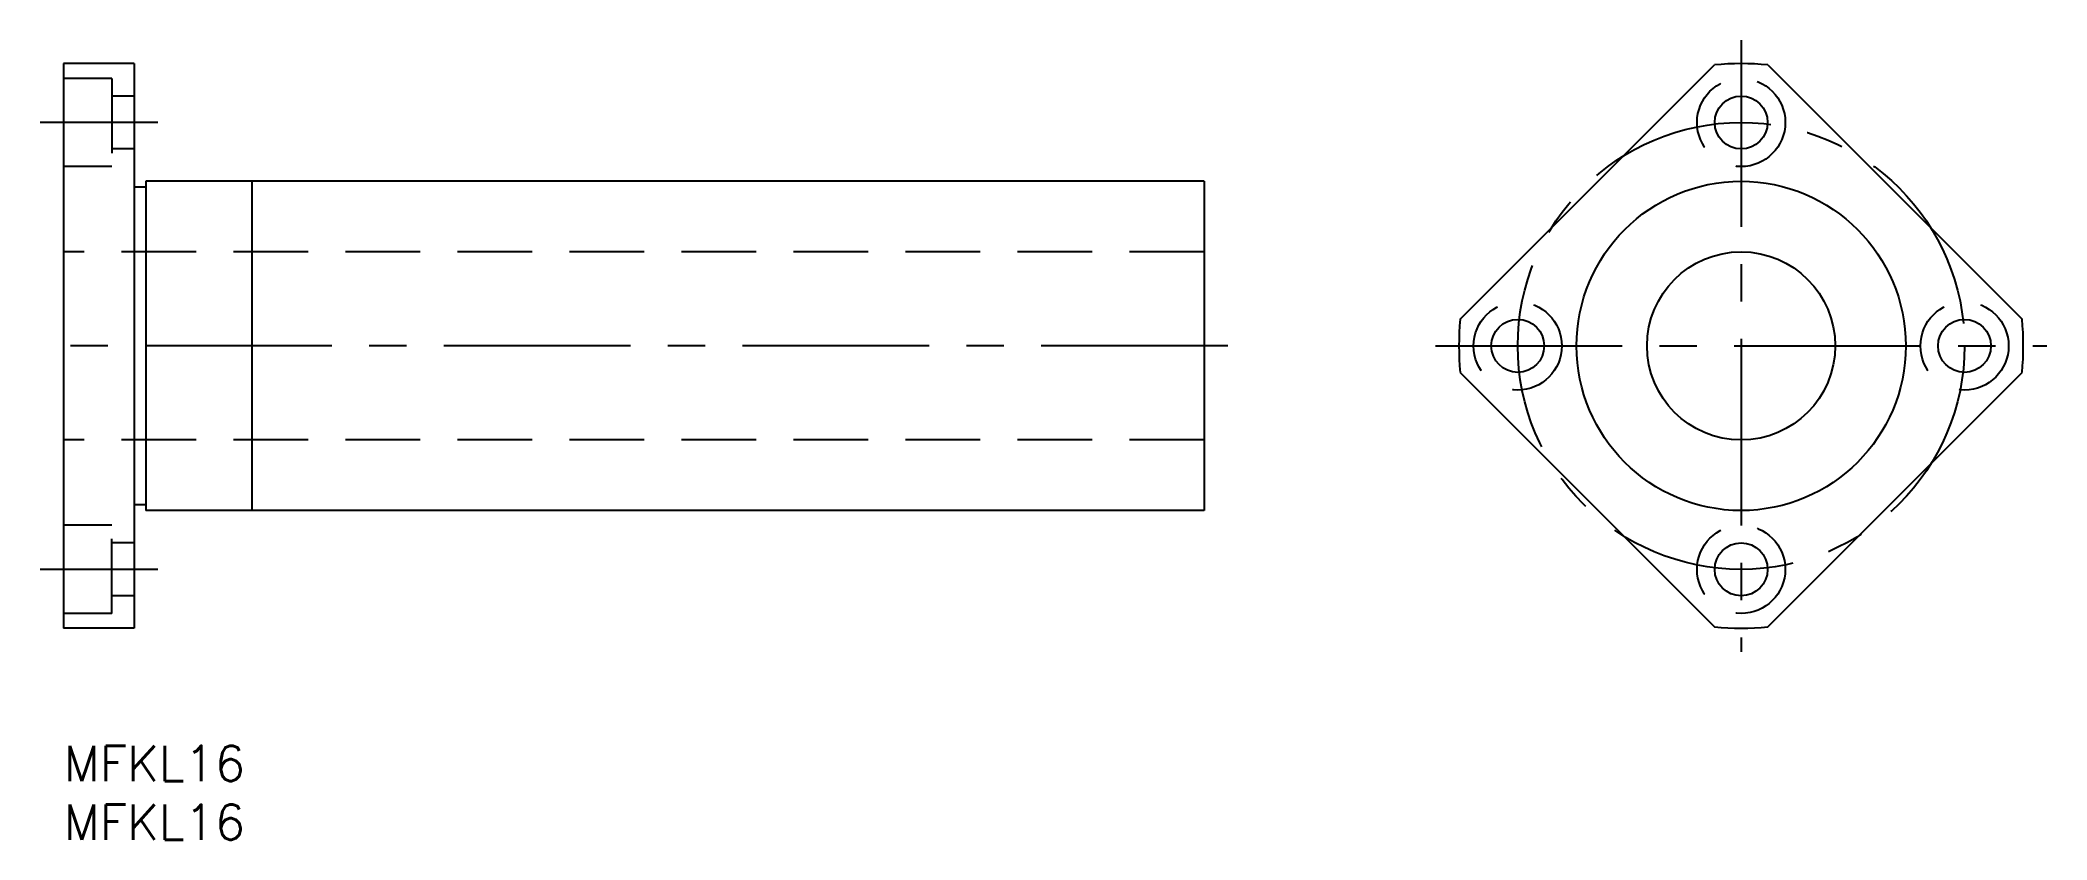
# Model space of a CAD drawing. Extents: x -2 to 169, y -8 to 60.
import ezdxf

# ---------------------------------------------------------------- set-up
doc = ezdxf.new("R2010")
doc.units = 0
doc.header["$LTSCALE"] = 0.5
doc.linetypes.add('CENTER', pattern=[50.8, 31.75, -6.35, 6.35, -6.35])
doc.linetypes.add('DASHED', pattern=[19.05, 12.7, -6.35])
for name, color, linetype in [('MSM_CENTER', 1, 'CENTER'), ('MSM_CONTINUOUS', 7, 'CONTINUOUS'), ('MSM_DASHED', 4, 'DASHED'), ('MSM_PART_NUMBER', 7, 'CONTINUOUS')]:
    doc.layers.add(name, color=color, linetype=linetype)
doc.styles.get("Standard").update_dxf_attribs({"font": 'txt.shx', "height": 3, "bigfont": 'bigfont.shx'})

# ---------------------------------------------------------------- blocks, each defined once
blk = doc.blocks.new('*U19')
at = {"layer": 'MSM_PART_NUMBER'}
blk.add_text('MFKL16', height=3, dxfattribs=at).set_placement((0, -3))
blk = doc.blocks.new('*U20')
at = {"layer": 'MSM_PART_NUMBER'}
blk.add_text('MFKL16', height=3, dxfattribs=at).set_placement((0, -8))

msp = doc.modelspace()

# ---------------------------------------------------------------- linework, layer by layer
at = {"layer": 'MSM_CENTER'}
for p, q in [((142.67, 60), (142.67, 8)), ((8, 53), (-2, 53)), ((99, 34), (-2, 34)), ((116.67, 34), (168.67, 34)), ((8, 15), (-2, 15))]:
    msp.add_line(p, q, dxfattribs=at)
msp.add_circle((142.67, 34), 19, dxfattribs=at)
at = {"layer": 'MSM_CONTINUOUS'}
for p, q in [((0, 58), (0, 10)), ((6, 58), (0, 58)), ((6, 58), (6, 10)), ((118.78, 36.27), (140.4, 57.89)), ((144.94, 57.89), (166.56, 36.27)), ((7, 48), (7, 20)), ((97, 48), (7, 48)), ((16, 48), (16, 20)), ((97, 48), (97, 20)), ((7, 47.5), (6, 47.5)), ((118.78, 31.73), (140.4, 10.11)), ((144.94, 10.11), (166.56, 31.73)), ((7, 20.5), (6, 20.5)), ((97, 20), (7, 20)), ((6, 10), (0, 10))]:
    msp.add_line(p, q, dxfattribs=at)
for centre, radius in [((142.67, 53), 2.25), ((142.67, 34), 14), ((142.67, 34), 8), ((123.67, 34), 2.25), ((161.67, 34), 2.25), ((142.67, 15), 2.25)]:
    msp.add_circle(centre, radius, dxfattribs=at)
for start, end in [(84.5712, 95.4288), (174.5712, 185.4288), (354.5712, 5.4288), (264.5712, 275.4288)]:
    msp.add_arc((142.67, 34), 24, start, end, dxfattribs=at)
at = {"layer": 'MSM_DASHED'}
for p, q in [((4.1, 56.75), (0, 56.75)), ((4.1, 56.75), (4.1, 49.25)), ((6, 55.25), (4.1, 55.25)), ((6, 50.75), (4.1, 50.75)), ((4.1, 49.25), (0, 49.25)), ((97, 42), (0, 42)), ((97, 26), (0, 26)), ((4.1, 18.75), (0, 18.75)), ((4.1, 11.25), (4.1, 18.75)), ((6, 17.25), (4.1, 17.25)), ((6, 12.75), (4.1, 12.75)), ((4.1, 11.25), (0, 11.25))]:
    msp.add_line(p, q, dxfattribs=at)
for centre in [(142.67, 53), (123.67, 34), (161.67, 34), (142.67, 15)]:
    msp.add_circle(centre, 3.75, dxfattribs=at)

# ---------------------------------------------------------------- block references
at = {"layer": 'MSM_CONTINUOUS'}
for name in ['*U19', '*U20']:
    msp.add_blockref(name, (0, 0), dxfattribs=at)

doc.saveas('drawing.dxf')
